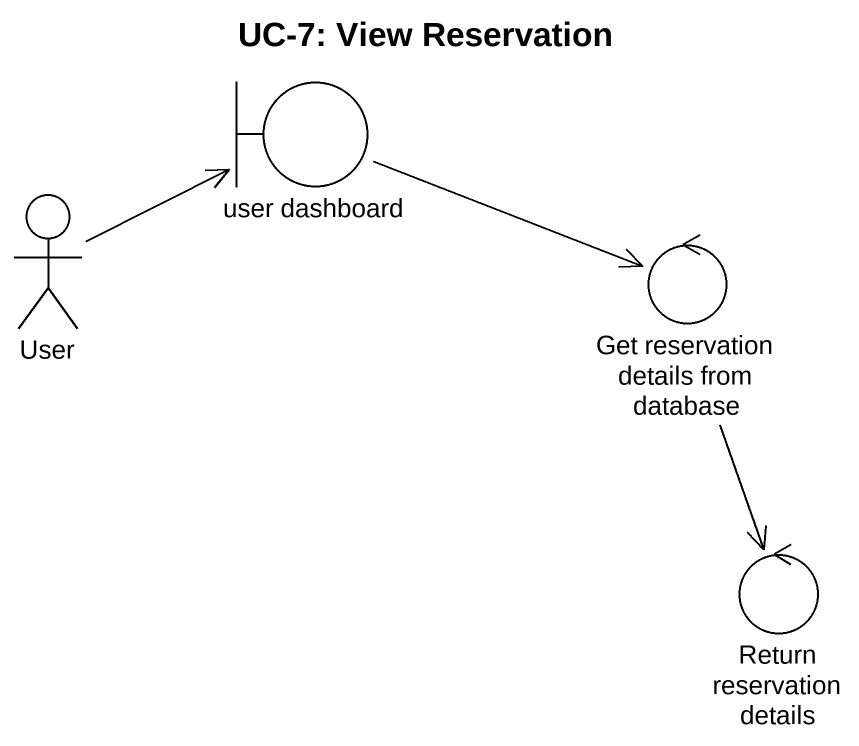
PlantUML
@startuml
title UC-7: View Reservation
boundary "user dashboard" as user_dashboard
actor User
control "Get reservation details from database" as Get_reservation_details
control "Return reservation details" as Return_reservation_details
user_dashboard -right-> Get_reservation_details
User -right-> user_dashboard
Get_reservation_details --> Return_reservation_details
@enduml
